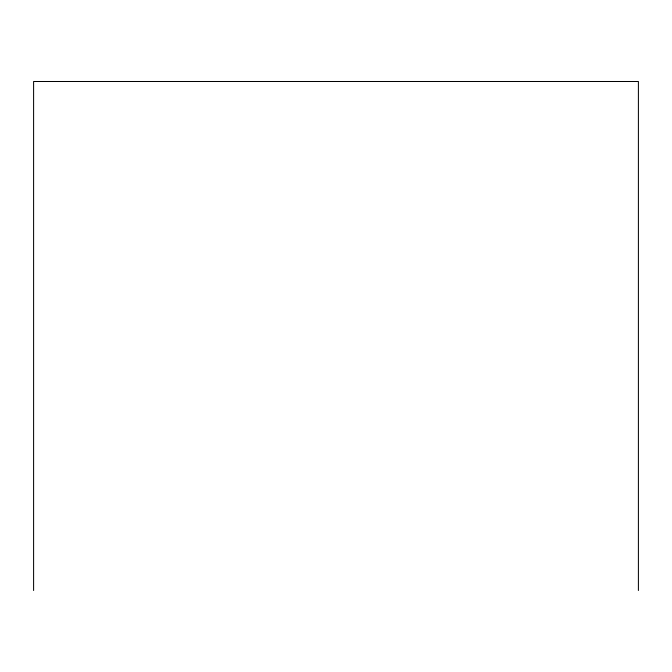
<?xml version="1.0" encoding="UTF-8"?>
<svg xmlns="http://www.w3.org/2000/svg" width="672" height="672" viewBox="0 0 672 672"><rect width="100%" height="100%" fill="white"/><g stroke="black" fill="none" stroke-linecap="round" stroke-linejoin="round"><path stroke-width="1.01" d="M638.4 590.503L638.4 81.497L33.6 81.497L33.6 590.503"/></g></svg>
